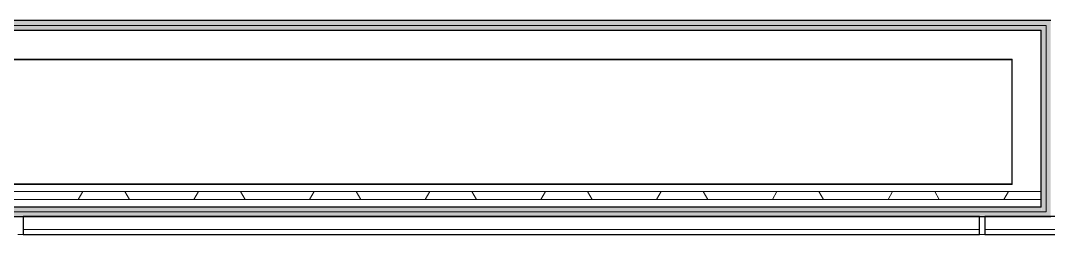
# Model space of a CAD drawing. Header units: millimetres. Extents: x 155920 to 295199, y -4084 to 97293.
# Drawn here: x 179188 to 182412, y 15055 to 15725 of the extents above; entities that cross this region are included whole.
import ezdxf

# ---------------------------------------------------------------- set-up
doc = ezdxf.new("R2010")
doc.units = ezdxf.units.MM
doc.header["$MEASUREMENT"] = 0
for name, color, linetype, lineweight in [('A-WALL', 7, 'CONTINUOUS', 9), ('A-WALL-PATT', 7, 'CONTINUOUS', 25), ('I-WALL', 7, 'CONTINUOUS', 9)]:
    doc.layers.add(name, color=color, linetype=linetype, lineweight=lineweight)

msp = doc.modelspace()

# ---------------------------------------------------------------- hatches: boundary and pattern name
at = {"layer": 'A-WALL-PATT', "lineweight": 5}
for points in [[(182404.6, 15710.1), (182404.6, 15725.1), (175194.7, 15725.1), (175194.7, 15710.1), (182389.6, 15710.1)], [(182388.6, 15695.1), (182389.6, 15695.1), (182389.6, 15710.1), (175209.7, 15710.1), (175209.7, 15695.1), (182297.6, 15695.1)], [(182404.6, 15125.5), (182404.6, 15710.1), (182389.6, 15710.1), (182389.6, 15125.5)], [(182419.6, 15110.5), (182419.6, 15725.1), (182404.6, 15725.1), (182404.6, 15110.5)], [(182157.7, 15125.5), (182389.6, 15125.5), (182388.6, 15140.5), (175209.7, 15140.5), (175209.7, 15125.5), (181858.7, 15125.5)]]:
    msp.add_hatch(color=256, dxfattribs=at).paths.add_polyline_path(points, flags=0)
at = {"layer": 'A-WALL-PATT', "lineweight": 9}
msp.add_hatch(color=256, dxfattribs=at).paths.add_polyline_path([(182157.7, 15110.5), (182404.6, 15110.5), (182404.6, 15125.5), (175194.7, 15125.5), (175194.7, 15110.5), (181858.7, 15110.5)], flags=0)

# ---------------------------------------------------------------- linework, layer by layer
at = {"layer": 'A-WALL'}
for p, q in [((182297.6, 15710.1), (175209.7, 15710.1)), ((182297.6, 15710.1), (182389.6, 15710.1)), ((182389.6, 15710.1), (182404.6, 15710.1)), ((182404.6, 15125.5), (182404.6, 15710.1)), ((182297.6, 15695.1), (175224.7, 15695.1)), ((182297.6, 15694.1), (175225.7, 15694.1)), ((182297.6, 15695.1), (182388.6, 15695.1)), ((182297.6, 15694.1), (182298.6, 15694.1)), ((182298.6, 15694.1), (182388.6, 15694.1)), ((182388.6, 15695.1), (182389.6, 15695.1)), ((182388.6, 15189), (182388.6, 15694.1)), ((182389.6, 15140.5), (182389.6, 15695.1)), ((182297.6, 15604.1), (175315.7, 15604.1)), ((182297.6, 15604.1), (182298.6, 15604.1)), ((182298.6, 15211.5), (182298.6, 15604.1)), ((182297.6, 15189), (175225.7, 15189)), ((182297.6, 15211.5), (175316.7, 15211.5)), ((182298.6, 15211.5), (182297.6, 15211.5)), ((182298.6, 15189), (182297.6, 15189)), ((182388.6, 15189), (182298.6, 15189)), ((182388.6, 15189), (182388.6, 15164)), ((182388.6, 15164), (182388.6, 15189)), ((182297.6, 15164), (175225.7, 15164)), ((182388.6, 15164), (182297.6, 15164)), ((182388.6, 15164), (182388.6, 15141.5)), ((182388.6, 15141.5), (182388.6, 15164)), ((182297.6, 15125.5), (175209.7, 15125.5)), ((182297.6, 15140.5), (175224.7, 15140.5)), ((182297.6, 15141.5), (175225.7, 15141.5)), ((182388.6, 15141.5), (182297.6, 15141.5)), ((182388.6, 15140.5), (182297.6, 15140.5)), ((182389.6, 15125.5), (182297.6, 15125.5)), ((182389.6, 15140.5), (182388.6, 15140.5)), ((182404.6, 15125.5), (182389.6, 15125.5)), ((182196.3, 15070.5), (179196.3, 15070.5)), ((183969.8, 15070.5), (182212.3, 15070.5))]:
    msp.add_line(p, q, dxfattribs=at)
at = {"layer": 'A-WALL-PATT', "linetype": 'Continuous', "lineweight": 9}
for p, q in [((179368.8, 15164), (179383.2, 15189)), ((179529.5, 15164), (179515.1, 15189)), ((179731.7, 15164), (179746.1, 15189)), ((179892.4, 15164), (179878, 15189)), ((180094.6, 15164), (180109, 15189)), ((180255.3, 15164), (180240.9, 15189)), ((180457.5, 15164), (180471.9, 15189)), ((180618.2, 15164), (180603.8, 15189)), ((180820.4, 15164), (180834.8, 15189)), ((180981.2, 15164), (180966.7, 15189)), ((181183.3, 15164), (181197.7, 15189)), ((181344.1, 15164), (181329.6, 15189)), ((181546.2, 15164), (181560.6, 15189)), ((181707, 15164), (181692.5, 15189)), ((181909.1, 15164), (181923.5, 15189)), ((182069.9, 15164), (182055.4, 15189)), ((182272, 15164), (182286.4, 15189))]:
    msp.add_line(p, q, dxfattribs=at)
at = {"layer": 'I-WALL', "lineweight": 30}
for p, q in [((182297.6, 15725.1), (175194.7, 15725.1)), ((182404.6, 15725.1), (182297.6, 15725.1)), ((182419.6, 15725.1), (182404.6, 15725.1)), ((175316.7, 15603.1), (182297.6, 15603.1)), ((182297.6, 15603.1), (182297.6, 15212.5)), ((182297.6, 15212.5), (175316.7, 15212.5)), ((175194.7, 15110.5), (182297.6, 15110.5)), ((182196.3, 15110.5), (179196.3, 15110.5)), ((179196.3, 15110.5), (179196.3, 15054.5)), ((182196.3, 15054.5), (182196.3, 15110.5)), ((183969.8, 15110.5), (182212.3, 15110.5)), ((182212.3, 15110.5), (182212.3, 15054.5)), ((182297.6, 15110.5), (182404.6, 15110.5)), ((182404.6, 15110.5), (182419.6, 15110.5)), ((179196.3, 15054.5), (182196.3, 15054.5)), ((182212.3, 15054.5), (183969.8, 15054.5))]:
    msp.add_line(p, q, dxfattribs=at)
at = {"layer": 'I-WALL'}
for p, q in [((179196.3, 15054.5), (179180.3, 15054.5)), ((182212.3, 15054.5), (182196.3, 15054.5))]:
    msp.add_line(p, q, dxfattribs=at)

doc.saveas('drawing.dxf')
